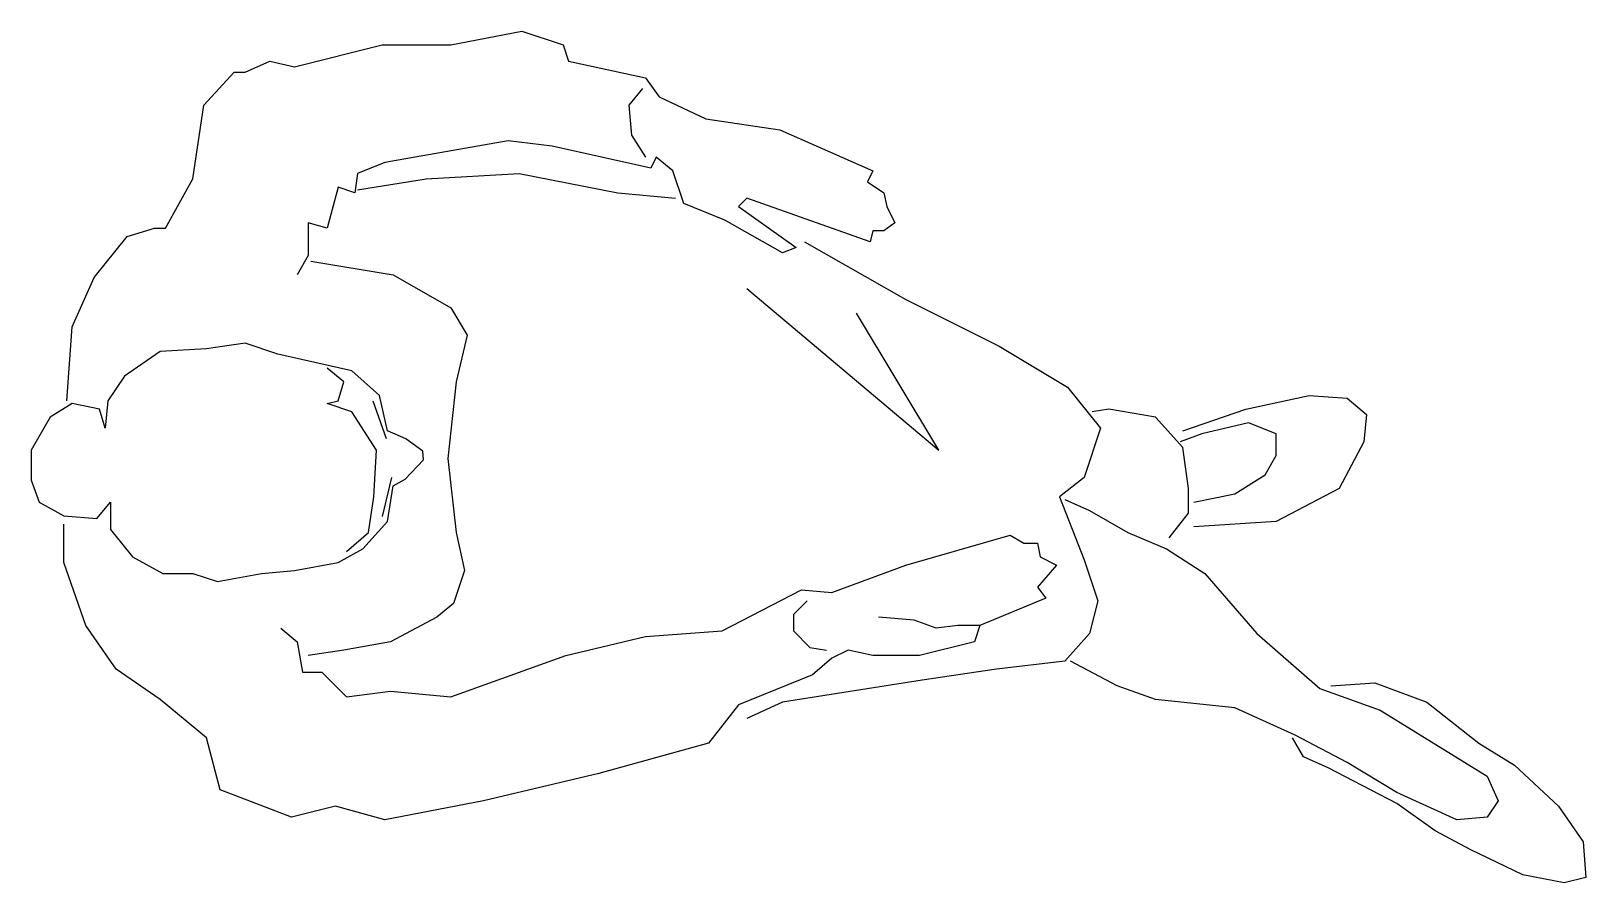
# Model space of a CAD drawing. Extents: x -4139 to -2669, y 1073 to 1878.
import ezdxf

# ---------------------------------------------------------------- set-up
doc = ezdxf.new("R2010")
doc.units = 0
doc.header["$MEASUREMENT"] = 0
doc.layers.add('2D', color=7, linetype='CONTINUOUS')
doc.layers.add('INSERT', color=7, linetype='CONTINUOUS')

# ---------------------------------------------------------------- blocks, each defined once
blk = doc.blocks.new('C-2MAN20')
at = {"layer": '2D', "color": 0, "linetype": 'BYBLOCK'}
for p, q in [((-126.6, 431.3), (-59.2, 444.3)), ((-59.2, 444.3), (-20.3, 431.3)), ((-274.4, 410.6), (-191.4, 431.3)), ((-191.4, 431.3), (-126.6, 431.3)), ((-20.3, 431.3), (-15.1, 415.8)), ((-321, 405.4), (-297.7, 415.8)), ((-297.7, 415.8), (-274.4, 410.6)), ((-15.1, 415.8), (57.5, 400.2)), ((-359.9, 374.3), (-331.4, 405.4)), ((-331.4, 405.4), (-321, 405.4)), ((57.5, 400.2), (70.4, 382.1)), ((54.9, 389.9), (41.9, 374.3)), ((-370.3, 304.4), (-359.9, 374.3)), ((41.9, 374.3), (44.5, 345.8)), ((70.4, 382.1), (114.5, 361.4)), ((114.5, 361.4), (184.5, 351)), ((-72.2, 340.6), (-188.8, 319.9)), ((-30.7, 335.5), (-72.2, 340.6)), ((44.5, 345.8), (57.5, 325.1)), ((184.5, 351), (272.6, 312.2)), ((62.6, 314.7), (-30.7, 335.5)), ((67.8, 325.1), (62.6, 314.7)), ((83.4, 312.2), (67.8, 325.1)), ((-214.8, 309.6), (-217.3, 291.4)), ((-188.8, 319.9), (-214.8, 309.6)), ((-149.9, 304.4), (-61.8, 309.6)), ((-61.8, 309.6), (31.5, 291.4)), ((93.8, 281.1), (83.4, 312.2)), ((272.6, 312.2), (267.5, 301.8)), ((-396.2, 257.8), (-370.3, 304.4)), ((-232.9, 296.6), (-243.3, 257.8)), ((-217.3, 291.4), (-232.9, 296.6)), ((-214.8, 294), (-149.9, 304.4)), ((267.5, 301.8), (283, 291.4)), ((31.5, 291.4), (86, 286.2)), ((132.6, 265.5), (93.8, 281.1)), ((153.4, 286.2), (145.6, 278.5)), ((270, 244.8), (153.4, 286.2)), ((283, 291.4), (285.6, 278.5)), ((187.1, 234.4), (132.6, 265.5)), ((145.6, 278.5), (200, 239.6)), ((285.6, 278.5), (293.4, 262.9)), ((-463.6, 211.1), (-432.5, 250)), ((-432.5, 250), (-406.6, 257.8)), ((-406.6, 257.8), (-396.2, 257.8)), ((-261.4, 262.9), (-261.4, 231.9)), ((-243.3, 257.8), (-261.4, 262.9)), ((272.6, 255.2), (270, 244.8)), ((283, 255.2), (272.6, 255.2)), ((293.4, 262.9), (283, 255.2)), ((200, 239.6), (187.1, 234.4)), ((207.8, 244.8), (303.7, 190.4)), ((-261.4, 231.9), (-271.8, 213.7)), ((-258.8, 226.7), (-181.1, 213.7)), ((-484.4, 164.5), (-463.6, 211.1)), ((-181.1, 213.7), (-126.6, 182.6)), ((153.4, 200.8), (334.9, 47.9)), ((-126.6, 182.6), (-111.1, 156.7)), ((334.9, 47.9), (257.1, 177.5)), ((303.7, 190.4), (391.9, 146.4)), ((-489.6, 94.6), (-484.4, 164.5)), ((-321, 149), (-357.3, 143.8)), ((-289.9, 138.6), (-321, 149)), ((-111.1, 156.7), (-121.4, 112.7)), ((-401.4, 141.2), (-435.1, 117.9)), ((-357.3, 143.8), (-401.4, 141.2)), ((-219.9, 123.1), (-289.9, 138.6)), ((391.9, 146.4), (456.7, 107.5)), ((-435.1, 117.9), (-450.7, 94.6)), ((-227.7, 112.7), (-243.3, 125.6)), ((-194, 99.7), (-219.9, 123.1)), ((-232.9, 94.6), (-227.7, 112.7)), ((-121.4, 112.7), (-129.2, 40.2)), ((456.7, 107.5), (487.8, 68.7)), ((-484.4, 92), (-505.1, 79)), ((-458.5, 86.8), (-484.4, 92)), ((-450.7, 94.6), (-453.3, 68.7)), ((-243.3, 92), (-232.9, 94.6)), ((-219.9, 84.2), (-243.3, 92)), ((-200.1, 94.7), (-187.5, 58.9)), ((-186.2, 66.1), (-194, 99.7)), ((625.2, 86.8), (684.9, 99.7)), ((684.9, 99.7), (721.1, 97.2)), ((721.1, 97.2), (739.3, 81.6)), ((-505.1, 79), (-523.3, 47.9)), ((-453.3, 68.7), (-458.5, 86.8)), ((-196.6, 47.9), (-219.9, 84.2)), ((495.6, 86.8), (480, 84.2)), ((539.7, 79), (495.6, 86.8)), ((565.6, 50.5), (539.7, 79)), ((565.6, 66.1), (625.2, 86.8)), ((627.8, 73.8), (583.7, 63.5)), ((653.7, 63.5), (627.8, 73.8)), ((739.3, 81.6), (736.7, 55.7)), ((-169.1, 58.6), (-186.2, 66.1)), ((487.8, 68.7), (472.3, 22)), ((583.7, 63.5), (563, 55.7)), ((653.7, 42.8), (653.7, 63.5)), ((-523.3, 47.9), (-523.3, 19.4)), ((-199.2, 3.9), (-196.6, 47.9)), ((-153, 47), (-169.1, 58.6)), ((-152.3, 38.7), (-153, 47)), ((570.8, 11.7), (565.6, 50.5)), ((736.7, 55.7), (713.4, 11.7)), ((-169.6, 20.6), (-152.3, 38.7)), ((-129.2, 40.2), (-121.4, -29.8)), ((643.4, 24.6), (653.7, 42.8)), ((-523.3, 19.4), (-515.5, -1.3)), ((-182.5, 22), (-191.3, -14.9)), ((-181.1, 14.3), (-169.6, 20.6)), ((472.3, 22), (448.9, 3.9)), ((614.9, 6.5), (643.4, 24.6)), ((-204.4, -29.8), (-199.2, 3.9)), ((-186.2, -19.4), (-181.1, 14.3)), ((448.9, 3.9), (472.3, -55.7)), ((454.1, 1.3), (477.4, -9)), ((570.8, -11.6), (570.8, 11.7)), ((576, -1.3), (614.9, 6.5)), ((713.4, 11.7), (653.7, -19.4)), ((-515.5, -1.3), (-492.2, -14.2)), ((-492.2, -14.2), (-461, -16.8)), ((-461, -16.8), (-448.1, -1.3)), ((-448.1, -1.3), (-448.1, -27.2)), ((477.4, -9), (513.7, -29.8)), ((552.6, -35), (570.8, -11.6)), ((-492.2, -58.3), (-492.2, -22)), ((-448.1, -27.2), (-427.3, -53.1)), ((-209.6, -45.3), (-186.2, -19.4)), ((653.7, -19.4), (576, -24.6)), ((-225.1, -47.9), (-204.4, -29.8)), ((-121.4, -29.8), (-113.6, -66)), ((303.7, -60.9), (402.3, -32.4)), ((402.3, -32.4), (415.2, -40.1)), ((415.2, -40.1), (428.2, -40.1)), ((428.2, -40.1), (430.8, -53.1)), ((513.7, -29.8), (550, -45.3)), ((-471.4, -117.8), (-492.2, -58.3)), ((-427.3, -53.1), (-398.8, -68.6)), ((-274.4, -66), (-232.9, -58.3)), ((-232.9, -58.3), (-209.6, -45.3)), ((430.8, -53.1), (446.3, -60.9)), ((472.3, -55.7), (485.2, -94.5)), ((550, -45.3), (586.3, -68.6)), ((-398.8, -68.6), (-370.3, -68.6)), ((-370.3, -68.6), (-347, -76.4)), ((-347, -76.4), (-305.5, -68.6)), ((-305.5, -68.6), (-274.4, -66)), ((-113.6, -66), (-124, -97.1)), ((233.8, -86.8), (303.7, -60.9)), ((446.3, -60.9), (428.2, -81.6)), ((586.3, -68.6), (635.6, -125.6)), ((130.1, -123), (205.2, -84.2)), ((205.2, -84.2), (233.8, -86.8)), ((428.2, -81.6), (436, -91.9)), ((-124, -97.1), (-139.6, -110.1)), ((210.4, -94.5), (197.5, -107.5)), ((436, -91.9), (373.7, -117.8)), ((485.2, -94.5), (477.4, -125.6)), ((-139.6, -110.1), (-183.6, -133.4)), ((197.5, -107.5), (197.5, -123)), ((311.5, -112.7), (277.8, -110.1)), ((332.3, -120.4), (311.5, -112.7)), ((-442.9, -159.3), (-471.4, -117.8)), ((-287.3, -120.4), (-271.8, -133.4)), ((-17.7, -146.3), (57.5, -128.2)), ((57.5, -128.2), (130.1, -123)), ((197.5, -123), (213, -138.6)), ((353, -117.8), (332.3, -120.4)), ((373.7, -117.8), (353, -117.8)), ((373.7, -117.8), (368.6, -133.4)), ((477.4, -125.6), (454.1, -151.5)), ((635.6, -125.6), (695.2, -177.4)), ((-271.8, -133.4), (-266.6, -161.9)), ((-227.7, -141.2), (-261.4, -146.3)), ((-183.6, -133.4), (-227.7, -141.2)), ((-126.6, -185.2), (-17.7, -146.3)), ((213, -138.6), (228.6, -141.2)), ((249.3, -141.2), (233.8, -148.9)), ((272.6, -146.3), (249.3, -141.2)), ((316.7, -146.3), (272.6, -146.3)), ((368.6, -133.4), (316.7, -146.3)), ((-401.4, -187.8), (-442.9, -159.3)), ((233.8, -148.9), (215.6, -164.5)), ((389.3, -159.3), (319.3, -169.6)), ((454.1, -151.5), (389.3, -159.3)), ((503.4, -174.8), (459.3, -151.5)), ((-266.6, -161.9), (-248.5, -161.9)), ((-248.5, -161.9), (-225.1, -185.2)), ((215.6, -164.5), (145.6, -193)), ((319.3, -169.6), (187.1, -190.4)), ((539.7, -187.8), (503.4, -174.8)), ((705.6, -174.8), (747.1, -172.2)), ((747.1, -172.2), (796.3, -190.4)), ((-357.3, -224), (-401.4, -187.8)), ((-225.1, -185.2), (-183.6, -180)), ((-183.6, -180), (-126.6, -185.2)), ((187.1, -190.4), (153.4, -205.9)), ((614.9, -195.6), (539.7, -187.8)), ((695.2, -177.4), (752.3, -198.1)), ((796.3, -190.4), (845.6, -229.2)), ((145.6, -193), (117.1, -229.2)), ((671.9, -221.5), (614.9, -195.6)), ((752.3, -198.1), (853.4, -260.3)), ((-344.4, -273.3), (-357.3, -224)), ((117.1, -229.2), (13.4, -257.7)), ((679.7, -242.2), (669.3, -224)), ((721.1, -247.4), (671.9, -221.5)), ((845.6, -229.2), (879.3, -249.9)), ((703, -252.5), (679.7, -242.2)), ((767.8, -275.8), (721.1, -247.4)), ((13.4, -257.7), (-95.5, -283.6)), ((767.8, -286.2), (703, -252.5)), ((853.4, -260.3), (863.7, -283.6)), ((879.3, -249.9), (920.8, -288.8)), ((-277, -299.2), (-344.4, -273.3)), ((824.8, -301.8), (767.8, -275.8)), ((-235.5, -288.8), (-277, -299.2)), ((-188.8, -301.8), (-235.5, -288.8)), ((-95.5, -283.6), (-188.8, -301.8)), ((804.1, -312.1), (767.8, -286.2)), ((863.7, -283.6), (853.4, -299.2)), ((920.8, -288.8), (944.1, -322.5)), ((853.4, -299.2), (824.8, -301.8)), ((837.8, -330.2), (804.1, -312.1)), ((944.1, -322.5), (946.7, -356.1)), ((887.1, -353.6), (837.8, -330.2)), ((926, -361.3), (887.1, -353.6)), ((946.7, -356.1), (926, -361.3))]:
    blk.add_line(p, q, dxfattribs=at)

msp = doc.modelspace()

# ---------------------------------------------------------------- block references
at = {"layer": 'INSERT'}
msp.add_blockref('C-2MAN20', (-3616, 1433.9), dxfattribs=at)

doc.saveas('drawing.dxf')
